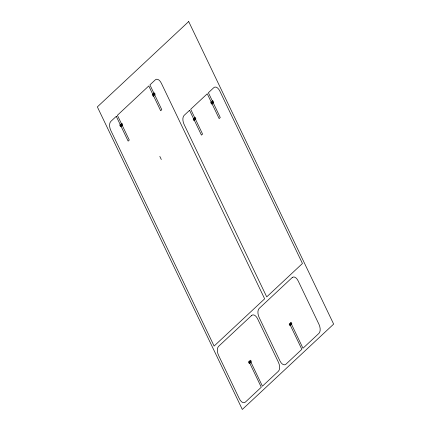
<?xml version="1.0" encoding="UTF-8"?>
<svg xmlns="http://www.w3.org/2000/svg" width="431" height="431" viewBox="0 0 431 431"><rect width="100%" height="100%" fill="white"/><g stroke="black" fill="none" stroke-linecap="round" stroke-linejoin="round"><path stroke-width="0.65" d="M159.826 156.405L161.313 159.508M188.692 21.55L97.352 106.899L242.308 409.45L333.648 324.101L188.692 21.55M116.273 116.327L110.826 121.413A7.036 3.836 72.5 0 0 110.794 130.421L214.105 346.05L264.645 298.823L161.334 83.199A7.036 3.836 72.5 0 0 155.359 79.805L149.913 84.891L161.792 109.689L160.666 110.745L148.781 85.947L117.399 115.271L129.284 140.07L128.152 141.126L116.273 116.327M189.559 110.314L184.112 115.4A7.036 3.836 72.5 0 0 184.08 124.408L266.719 296.889L302.443 263.503L219.805 91.027A7.036 3.836 72.5 0 0 213.83 87.633L208.388 92.724L220.268 117.523L219.137 118.579L207.257 93.78L190.691 109.258L202.57 134.057L201.439 135.113L189.559 110.314M251.645 315.46L218.592 346.341A7.036 3.836 72.5 0 0 218.56 355.349L239.356 398.745A7.036 3.836 72.5 0 0 245.331 402.139L261.288 387.227L249.409 362.428L250.54 361.372L262.42 386.171L278.383 371.253A7.036 3.836 72.5 0 0 278.415 362.25L257.619 318.848A7.036 3.836 72.5 0 0 251.645 315.46M292.213 277.553L259.16 308.44A7.036 3.836 72.5 0 0 259.123 317.448L279.918 360.844A7.036 3.836 72.5 0 0 285.893 364.238L301.851 349.32L289.971 324.521L291.103 323.465L302.982 348.264L318.945 333.352A7.036 3.836 72.5 0 0 318.978 324.344L298.187 280.947A7.036 3.836 72.5 0 0 292.213 277.553M249.899 360.93A1.126 0.614 72.5 0 0 250.896 362.417A1.126 0.614 72.5 0 0 250.928 360.666A1.126 0.614 72.5 0 0 249.899 360.93M248.698 362.051A1.126 0.614 72.5 0 0 249.694 363.538A1.126 0.614 72.5 0 0 249.727 361.787A1.126 0.614 72.5 0 0 248.698 362.051M289.26 324.15A1.126 0.614 72.5 0 0 290.257 325.637A1.126 0.614 72.5 0 0 290.289 323.886A1.126 0.614 72.5 0 0 289.26 324.15M290.462 323.024A1.126 0.614 72.5 0 0 291.458 324.511A1.126 0.614 72.5 0 0 291.491 322.765A1.126 0.614 72.5 0 0 290.462 323.024M193.244 119.118A1.126 0.614 72.5 0 0 194.241 120.605A1.126 0.614 72.5 0 0 194.273 118.854A1.126 0.614 72.5 0 0 193.244 119.118M194.446 117.992A1.126 0.614 72.5 0 0 195.442 119.479A1.126 0.614 72.5 0 0 195.475 117.733A1.126 0.614 72.5 0 0 194.446 117.992M212.144 101.457A1.126 0.614 72.5 0 0 213.14 102.944A1.126 0.614 72.5 0 0 213.173 101.193A1.126 0.614 72.5 0 0 212.144 101.457M210.942 102.578A1.126 0.614 72.5 0 0 211.939 104.065A1.126 0.614 72.5 0 0 211.971 102.319A1.126 0.614 72.5 0 0 210.942 102.578M121.159 124.004A1.126 0.614 72.5 0 0 122.156 125.491A1.126 0.614 72.5 0 0 122.188 123.74A1.126 0.614 72.5 0 0 121.159 124.004M119.958 125.125A1.126 0.614 72.5 0 0 120.955 126.612A1.126 0.614 72.5 0 0 120.987 124.866A1.126 0.614 72.5 0 0 119.958 125.125M153.705 93.592A1.126 0.614 72.5 0 0 154.702 95.079A1.126 0.614 72.5 0 0 154.734 93.328A1.126 0.614 72.5 0 0 153.705 93.592M152.504 94.718A1.126 0.614 72.5 0 0 153.501 96.199A1.126 0.614 72.5 0 0 153.533 94.454A1.126 0.614 72.5 0 0 152.504 94.718"/></g></svg>
